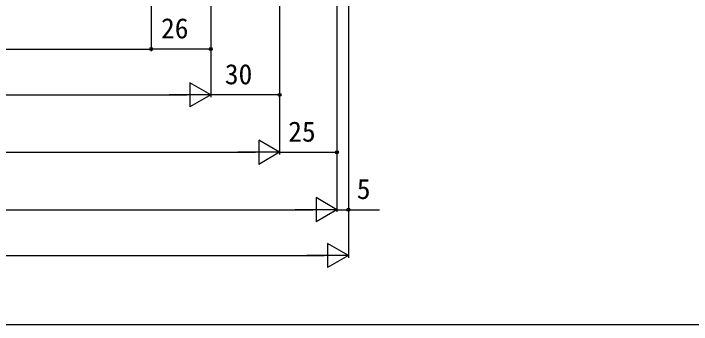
# Model space of a CAD drawing. Units: millimetres, scale not verified. Extents: x -525 to 525, y -783 to 778.
# Drawn here: x 66.3 to 361.9, y -782.8 to -647.3 of the extents above; entities that cross this region are included whole.
import ezdxf
from ezdxf.enums import TextEntityAlignment as Align

# ---------------------------------------------------------------- set-up
doc = ezdxf.new("R2010")
doc.units = ezdxf.units.MM
doc.header["$LTSCALE"] = 4
doc.layers.add('0-6_YKK_D', color=6, linetype='Continuous')
doc.layers.add('0-7_YKK_ZWAK', color=7, linetype='Continuous')
doc.styles.add('ＭＳ ゴシック', font='')
doc.styles.get('ＭＳ ゴシック').set_extended_font_data('MS Gothic')

msp = doc.modelspace()

# ---------------------------------------------------------------- linework, layer by layer
at = {"layer": '0-6_YKK_D'}
for p, q in [((126.282, -470), (126.282, -663.794)), ((126.282, -470), (126.282, -663.794)), ((212.282, -496.204), (212.282, -753.794)), ((212.282, -496.204), (212.282, -733.794)), ((207.282, -498.7), (207.282, -733.794)), ((207.282, -498.7), (207.282, -708.794)), ((207.282, -498.7), (207.282, -733.794)), ((182.282, -513), (182.282, -708.794)), ((182.282, -513), (182.282, -708.794)), ((182.282, -513), (182.282, -683.794)), ((152.282, -528), (152.282, -683.794)), ((152.282, -528), (152.282, -663.794)), ((152.282, -528), (152.282, -683.794)), ((-146.721, -662.794), (126.282, -662.794)), ((152.282, -662.794), (126.282, -662.794)), ((152.282, -682.794), (143.189, -677.544)), ((143.189, -677.544), (143.189, -688.044)), ((-162.221, -682.794), (141.782, -682.794)), ((152.282, -682.794), (134.096, -682.794)), ((152.282, -682.794), (143.189, -688.044)), ((182.282, -682.794), (152.282, -682.794)), ((182.282, -707.794), (173.189, -702.544)), ((173.189, -702.544), (173.189, -713.044)), ((-192.218, -707.794), (171.782, -707.794)), ((182.282, -707.794), (164.096, -707.794)), ((182.282, -707.794), (173.189, -713.044)), ((182.282, -707.794), (207.282, -707.794)), ((207.282, -732.794), (198.189, -727.544)), ((198.189, -727.544), (198.189, -738.044)), ((-272.218, -732.794), (196.782, -732.794)), ((207.282, -732.794), (189.096, -732.794)), ((207.282, -732.794), (198.189, -738.044)), ((212.282, -752.794), (203.189, -747.544)), ((203.189, -747.544), (203.189, -758.044)), ((-277.218, -752.794), (201.782, -752.794)), ((212.282, -752.794), (194.096, -752.794)), ((212.282, -752.794), (203.189, -758.044))]:
    msp.add_line(p, q, dxfattribs=at)
msp.add_lwpolyline([(207.282, -732.794), (212.282, -732.794), (225.787, -732.794)], dxfattribs=at)
for centre in [(126.282, -662.794), (126.282, -662.794), (152.282, -662.794), (182.282, -682.794), (207.282, -707.794), (212.282, -732.794)]:
    msp.add_circle(centre, 0.637, dxfattribs=at)
at = {"layer": '0-7_YKK_ZWAK'}
msp.add_lwpolyline([(-525, -782.8), (525, -782.8), (525, 747.2)], dxfattribs=at)

# ---------------------------------------------------------------- texts
at = {"layer": '0-6_YKK_D', "style": 'ＭＳ ゴシック'}
for s, p in [('26', (130.589, -660.794)), ('30', (158.419, -680.794)), ('25', (186.055, -705.794)), ('5', (215.946, -730.794))]:
    msp.add_text(s, height=8.798, dxfattribs=at).set_placement(p, align=Align.BOTTOM_LEFT)

doc.saveas('drawing.dxf')
